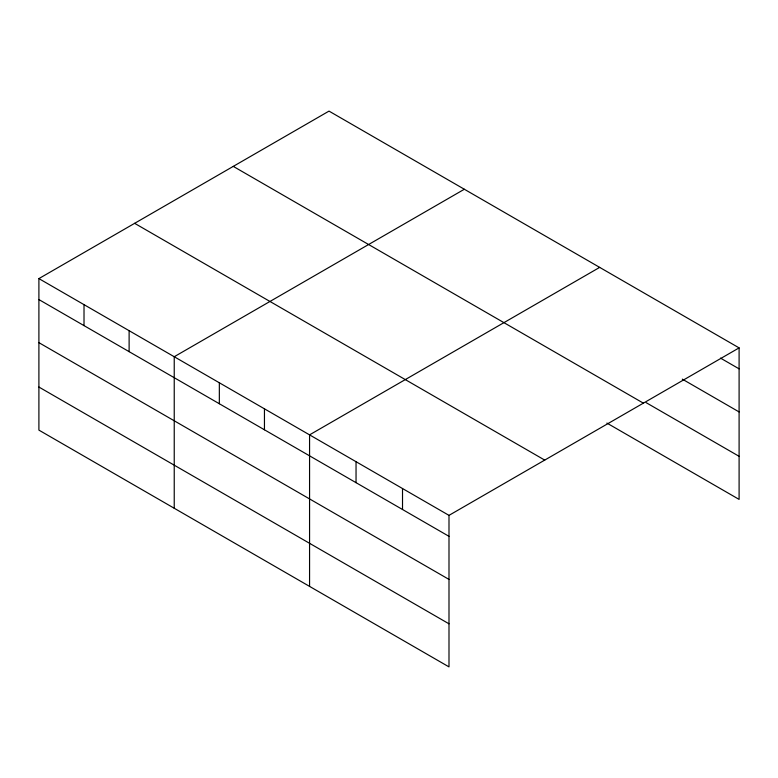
<?xml version="1.0" encoding="UTF-8"?>
<svg xmlns="http://www.w3.org/2000/svg" width="778" height="778" viewBox="0 0 778 778"><rect width="100%" height="100%" fill="white"/><g stroke="black" fill="none" stroke-linecap="round" stroke-linejoin="round"><path stroke-width="1.17" d="M448.994 579.415L448.994 515.367L38.9 278.602L38.9 430.117L448.994 666.892L448.994 579.415L38.9 342.651M606.898 423.076L739.1 499.398L739.1 347.883L329.006 111.108L38.9 278.602M464.34 189.249L174.233 356.732L174.233 508.258M599.663 267.379L309.566 434.863L309.566 586.388M448.994 515.367L739.1 347.883M720.506 358.113L739.1 368.85M682.296 379.129L739.1 411.932M646.148 402.654L739.1 456.316M233.274 166.385L643.367 403.15M134.633 223.325L544.726 460.099M38.9 299.569L448.994 536.334M38.9 387.036L448.994 623.81M402.518 488.535L402.518 509.502M356.042 461.704L356.042 482.671M264.452 408.82L264.452 429.787M219.338 382.776L219.338 403.743M129.119 330.689L129.119 351.656M84.014 304.645L84.014 325.612"/></g></svg>
